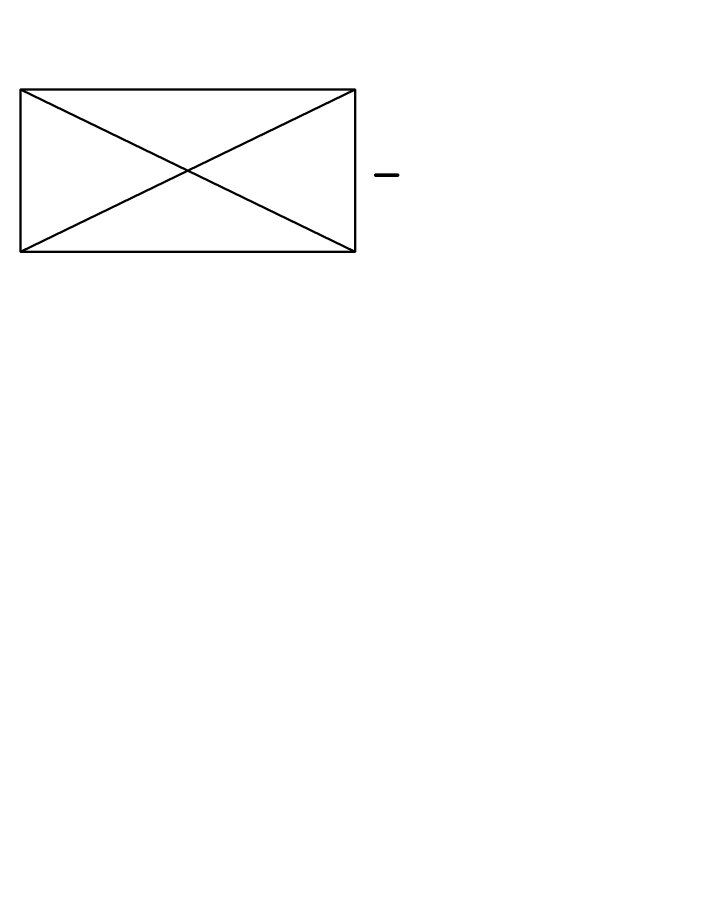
# Model space of a CAD drawing. Extents: x -4.3 to 2.7, y -5.9 to 5.2.
# Drawn here: x -1.918 to -0.776, y 2.441 to 3.908 of the extents above; entities that cross this region are included whole.
import ezdxf

# ---------------------------------------------------------------- set-up
doc = ezdxf.new("R2010")
doc.units = 0
doc.header["$LTSCALE"] = 0.0254
doc.layers.get('0').update_dxf_attribs({"linetype": 'CONTINUOUS'})
doc.layers.get('DEFPOINTS').update_dxf_attribs({"linetype": 'CONTINUOUS'})
doc.layers.add('ROOM', color=252, linetype='CONTINUOUS')
doc.layers.add('STEREO__FOH_', color=134, linetype='CONTINUOUS')
doc.styles.add('TAHOMA', font='')
doc.styles.get('TAHOMA').set_extended_font_data('Tahoma')
doc.dimstyles.new('DIMSTYLE1', dxfattribs={"dimtxt": 0.211521, "dimasz": 0.0127, "dimexe": 0.0127, "dimexo": 0.0127, "dimgap": 0.00254, "dimtad": 0, "dimtih": 1, "dimtoh": 1, "dimdec": 3, "dimzin": 0, "dimtxsty": 'TAHOMA', "dimblk": 'ARCHTICK', "dimcen": 0.09, "dimazin": 3, "dimtfac": 1, "dimtdec": 4, "dimtofl": 0, "dimtmove": 0, "dimatfit": 3, "dimtolj": 1, "dimtzin": 0})

# ---------------------------------------------------------------- blocks, each defined once
blk = doc.blocks.new('GROUPE58_1')
at = {"color": 0}
for p, q in [((0, 0), (0, 0.0549)), ((0, 0.0549), (0.0112, 0.0549)), ((0, 0, 0.002), (0, 0.0549, 0.002)), ((0, 0.0549, 0.002), (0.0112, 0.0549, 0.002)), ((0, 0), (0, 0.0549)), ((0, 0, 0.002), (0, 0.0549, 0.002)), ((0, 0.0549), (0, 0.0549, 0.002)), ((0, 0.0549), (0.0112, 0.0549)), ((0, 0.0549), (0, 0.0549, 0.002)), ((0, 0.0549, 0.002), (0.0112, 0.0549, 0.002)), ((0.0112, 0.0549), (0.0112, 0.0093)), ((0.0112, 0.0549, 0.002), (0.0112, 0.0093, 0.002)), ((0.0112, 0.0549), (0.0112, 0.0549, 0.002)), ((0.0112, 0.0549), (0.0112, 0.0093)), ((0.0112, 0.0549), (0.0112, 0.0549, 0.002)), ((0.0112, 0.0549, 0.002), (0.0112, 0.0093, 0.002)), ((0.039, 0), (0, 0)), ((0.039, 0, 0.002), (0, 0, 0.002)), ((0, 0), (0, 0, 0.002)), ((0.039, 0), (0, 0)), ((0.039, 0, 0.002), (0, 0, 0.002)), ((0, 0), (0, 0, 0.002)), ((0.0112, 0.0093), (0.039, 0.0093)), ((0.0112, 0.0093, 0.002), (0.039, 0.0093, 0.002)), ((0.0112, 0.0093), (0.0112, 0.0093, 0.002)), ((0.0112, 0.0093), (0.039, 0.0093)), ((0.0112, 0.0093), (0.0112, 0.0093, 0.002)), ((0.0112, 0.0093, 0.002), (0.039, 0.0093, 0.002)), ((0.039, 0.0093), (0.039, 0)), ((0.039, 0.0093, 0.002), (0.039, 0, 0.002)), ((0.039, 0.0093), (0.039, 0.0093, 0.002)), ((0.039, 0.0093), (0.039, 0)), ((0.039, 0.0093), (0.039, 0.0093, 0.002)), ((0.039, 0.0093, 0.002), (0.039, 0, 0.002)), ((0.039, 0), (0.039, 0, 0.002)), ((0.039, 0), (0.039, 0, 0.002))]:
    blk.add_line(p, q, dxfattribs=at)
at = {"color": 28}
mesh = blk.add_polyface(dxfattribs=at)
corners = [(0.0112, 0.0549), (0, 0), (0, 0.0549), (0.0112, 0.0093), (0.039, 0), (0.039, 0.0093)]
mesh.append_faces([[corners[k] for k in face] for face in [(0, 1, 2), (4, 3, 5)]], dxfattribs={"vtx0": -1, "color": 28})
mesh.append_faces([[corners[k] for k in face] for face in [(1, 3, 4)]], dxfattribs={"vtx0": -1, "vtx1": -1, "color": 28})
mesh.append_faces([[corners[k] for k in face] for face in [(1, 0, 3)]], dxfattribs={"vtx0": -1, "vtx2": -1, "color": 28})
mesh = blk.add_polyface(dxfattribs=at)
corners = [(0, 0, 0.002), (0.0112, 0.0093, 0.002), (0, 0.0549, 0.002), (0.039, 0, 0.002), (0.039, 0.0093, 0.002), (0.0112, 0.0549, 0.002)]
mesh.append_faces([[corners[k] for k in face] for face in [(1, 3, 4)]], dxfattribs={"vtx0": -1, "color": 28})
mesh.append_faces([[corners[k] for k in face] for face in [(0, 1, 2)]], dxfattribs={"vtx0": -1, "vtx1": -1, "color": 28})
mesh.append_faces([[corners[k] for k in face] for face in [(1, 0, 3)]], dxfattribs={"vtx0": -1, "vtx2": -1, "color": 28})
mesh.append_faces([[corners[k] for k in face] for face in [(5, 2, 1)]], dxfattribs={"vtx1": -1, "color": 28})
mesh = blk.add_polyface(dxfattribs=at)
corners = [(0, 0.0549, 0.002), (0, 0), (0, 0, 0.002), (0, 0.0549)]
mesh.append_faces([[corners[k] for k in face] for face in [(0, 1, 2), (1, 0, 3)]], dxfattribs={"vtx0": -1, "color": 28})
mesh = blk.add_polyface(dxfattribs=at)
corners = [(0, 0.0549, 0.002), (0.0112, 0.0549), (0, 0.0549), (0.0112, 0.0549, 0.002)]
mesh.append_faces([[corners[k] for k in face] for face in [(0, 1, 2), (1, 0, 3)]], dxfattribs={"vtx0": -1, "color": 28})
mesh = blk.add_polyface(dxfattribs=at)
corners = [(0.0112, 0.0549), (0.0112, 0.0093, 0.002), (0.0112, 0.0093), (0.0112, 0.0549, 0.002)]
mesh.append_faces([[corners[k] for k in face] for face in [(0, 1, 2), (1, 0, 3)]], dxfattribs={"vtx0": -1, "color": 28})
mesh = blk.add_polyface(dxfattribs=at)
corners = [(0.039, 0, 0.002), (0, 0), (0.039, 0), (0, 0, 0.002)]
mesh.append_faces([[corners[k] for k in face] for face in [(0, 1, 2), (1, 0, 3)]], dxfattribs={"vtx0": -1, "color": 28})
mesh = blk.add_polyface(dxfattribs=at)
corners = [(0.0112, 0.0093, 0.002), (0.039, 0.0093), (0.0112, 0.0093), (0.039, 0.0093, 0.002)]
mesh.append_faces([[corners[k] for k in face] for face in [(0, 1, 2), (1, 0, 3)]], dxfattribs={"vtx0": -1, "color": 28})
mesh = blk.add_polyface(dxfattribs=at)
corners = [(0.039, 0.0093), (0.039, 0, 0.002), (0.039, 0), (0.039, 0.0093, 0.002)]
mesh.append_faces([[corners[k] for k in face] for face in [(0, 1, 2), (1, 0, 3)]], dxfattribs={"vtx0": -1, "color": 28})
blk = doc.blocks.new('_ARCHTICK')
at = {"color": 0, "linetype": 'BYBLOCK', "const_width": 0.15}
blk.add_lwpolyline([(-0.5, -0.5), (0.5, 0.5)], dxfattribs=at)
blk = doc.blocks.new('*D114')
at = {"color": 0}
for p, q in [((2.6873, 5.2), (-3.6898, 5.2)), ((-3.6771, 5.2), (-3.6771, 0.1083)), ((-3.6771, -5.2), (-3.6771, -0.1083)), ((2.6873, -5.2), (-3.6898, -5.2))]:
    blk.add_line(p, q, dxfattribs=at)
at = {"layer": 'DEFPOINTS', "color": 0}
for p in [(-3.6771, 5.2), (2.7, 5.2), (2.7, -5.2)]:
    blk.add_point(p, dxfattribs=at)
at = {"color": 0, "xscale": 0.0127, "yscale": 0.0127, "zscale": 0.0127}
for p, rotation in [((-3.6771, 5.2), 90), ((-3.6771, -5.2), 270)]:
    blk.add_blockref('_ARCHTICK', p, dxfattribs=dict(at, rotation=rotation))
at = {"color": 0, "insert": (-3.6771, 0), "char_height": 0.211521, "attachment_point": 5, "style": 'TAHOMA'}
blk.add_mtext('\\A1;10.400m', dxfattribs=at)

msp = doc.modelspace()

# ---------------------------------------------------------------- linework, layer by layer
at = {"layer": 'STEREO__FOH_', "color": 240}
for p, q in [((-1.9125, 3.7865, 2.3), (-1.9125, 3.5135, 2.3)), ((-1.9125, 3.7865, 2.3), (-1.9125, 3.7865, 1.955)), ((-1.9125, 3.7865, 1.955), (-1.9125, 3.5135, 1.955)), ((-1.9125, 3.7865, 1.955), (-1.9125, 3.5135, 1.955)), ((-1.35, 3.7865, 1.955), (-1.9125, 3.7865, 1.955)), ((-1.35, 3.7865, 2.3), (-1.9125, 3.7865, 2.3)), ((-1.9125, 3.7865, 2.3), (-1.9125, 3.5135, 2.3)), ((-1.35, 3.7865, 2.3), (-1.9125, 3.7865, 2.3)), ((-1.35, 3.7865, 1.955), (-1.9125, 3.7865, 1.955)), ((-1.9125, 3.7865, 2.3), (-1.9125, 3.7865, 1.955)), ((-1.35, 3.5135, 1.955), (-1.35, 3.7865, 1.955)), ((-1.35, 3.5135, 2.3), (-1.35, 3.7865, 2.3)), ((-1.35, 3.7865, 2.3), (-1.35, 3.7865, 1.955)), ((-1.35, 3.5135, 2.3), (-1.35, 3.7865, 2.3)), ((-1.35, 3.5135, 1.955), (-1.35, 3.7865, 1.955)), ((-1.35, 3.7865, 2.3), (-1.35, 3.7865, 1.955)), ((-1.9125, 3.5135, 2.3), (-1.35, 3.5135, 2.3)), ((-1.9125, 3.5135, 2.3), (-1.9125, 3.5135, 1.955)), ((-1.9125, 3.5135, 1.955), (-1.35, 3.5135, 1.955)), ((-1.9125, 3.5135, 2.3), (-1.9125, 3.5135, 1.955)), ((-1.9125, 3.5135, 1.955), (-1.35, 3.5135, 1.955)), ((-1.9125, 3.5135, 2.3), (-1.35, 3.5135, 2.3)), ((-1.35, 3.5135, 2.3), (-1.35, 3.5135, 1.955)), ((-1.35, 3.5135, 2.3), (-1.35, 3.5135, 1.955))]:
    msp.add_line(p, q, dxfattribs=at)

# ---------------------------------------------------------------- block references
at = {"layer": 'STEREO__FOH_', "color": 0, "extrusion": (0, -1, -3.82857e-16)}
msp.add_blockref('GROUPE58_1', (-1.3164, 2.2984, -3.6435), dxfattribs=at)

# ---------------------------------------------------------------- dimensions: what is measured, and where the dimension line sits
at = {"color": 250}
dim = msp.add_linear_dim(base=(-3.6771, 5.2), p1=(2.7, -5.2), p2=(2.7, 5.2), angle=90, dimstyle='DIMSTYLE1', override={"dimtih": 1, "dimpost": 'm'}, dxfattribs=at)
dim.commit()
dim.dimension.update_dxf_attribs({"geometry": '*D114', "text_midpoint": (-3.6771, 0)})

# ---------------------------------------------------------------- meshes
at = {"layer": 'ROOM', "color": 254}
mesh = msp.add_polyface(dxfattribs=at)
corners = [(2.7, 5.2), (-2.7, -5.2), (-2.7, 5.2), (2.7, -5.2)]
mesh.append_faces([[corners[k] for k in face] for face in [(0, 1, 2), (1, 0, 3)]], dxfattribs={"vtx0": -1, "color": 254})
at = {"layer": 'STEREO__FOH_', "color": 240}
mesh = msp.add_polyface(dxfattribs=at)
corners = [(-1.9125, 3.7865, 2.3), (-1.9125, 3.5135, 1.955), (-1.9125, 3.5135, 2.3), (-1.9125, 3.7865, 1.955)]
mesh.append_faces([[corners[k] for k in face] for face in [(0, 1, 2), (1, 0, 3)]], dxfattribs={"vtx0": -1, "color": 240})
mesh = msp.add_polyface(dxfattribs=at)
corners = [(-1.35, 3.7865, 1.955), (-1.9125, 3.5135, 1.955), (-1.9125, 3.7865, 1.955), (-1.35, 3.5135, 1.955)]
mesh.append_faces([[corners[k] for k in face] for face in [(0, 1, 2), (1, 0, 3)]], dxfattribs={"vtx0": -1, "color": 240})
mesh = msp.add_polyface(dxfattribs=at)
corners = [(-1.35, 3.5135, 2.3), (-1.9125, 3.7865, 2.3), (-1.9125, 3.5135, 2.3), (-1.35, 3.7865, 2.3)]
mesh.append_faces([[corners[k] for k in face] for face in [(0, 1, 2), (1, 0, 3)]], dxfattribs={"vtx0": -1, "color": 240})
mesh = msp.add_polyface(dxfattribs=at)
corners = [(-1.9125, 3.7865, 2.3), (-1.35, 3.7865, 1.955), (-1.9125, 3.7865, 1.955), (-1.35, 3.7865, 2.3)]
mesh.append_faces([[corners[k] for k in face] for face in [(0, 1, 2), (1, 0, 3)]], dxfattribs={"vtx0": -1, "color": 240})
mesh = msp.add_polyface(dxfattribs=at)
corners = [(-1.35, 3.7865, 1.955), (-1.35, 3.5135, 2.3), (-1.35, 3.5135, 1.955), (-1.35, 3.7865, 2.3)]
mesh.append_faces([[corners[k] for k in face] for face in [(0, 1, 2), (1, 0, 3)]], dxfattribs={"vtx0": -1, "color": 240})
mesh = msp.add_polyface(dxfattribs=at)
corners = [(-1.35, 3.5135, 2.3), (-1.9125, 3.5135, 1.955), (-1.35, 3.5135, 1.955), (-1.9125, 3.5135, 2.3)]
mesh.append_faces([[corners[k] for k in face] for face in [(0, 1, 2), (1, 0, 3)]], dxfattribs={"vtx0": -1, "color": 240})

doc.saveas('drawing.dxf')
